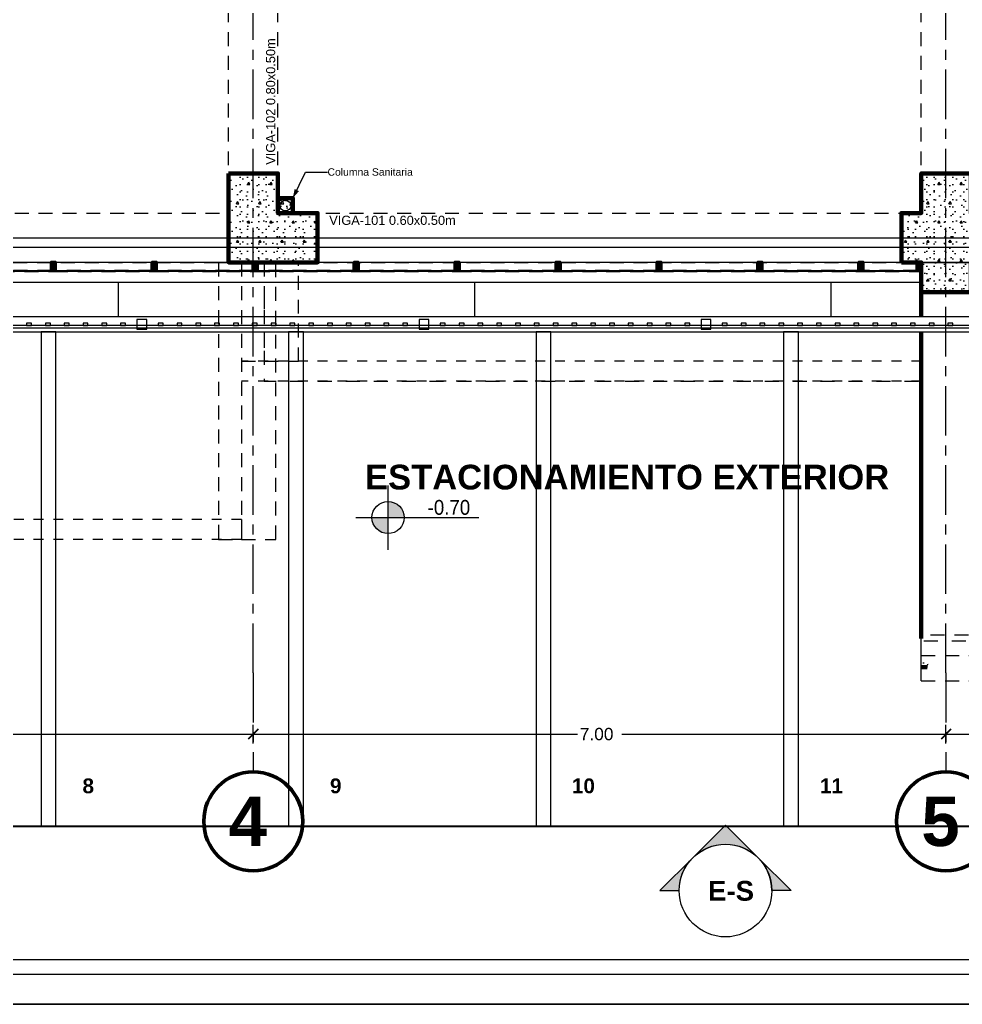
# Model space of a CAD drawing. Header units: inches. Extents: x -38 to 5698, y -33 to 92.
# Drawn here: x 27.96 to 37.48, y -0.3 to 9.65 of the extents above; entities that cross this region are included whole.
import ezdxf

# ---------------------------------------------------------------- set-up
doc = ezdxf.new("R2010")
doc.units = ezdxf.units.IN
doc.header["$MEASUREMENT"] = 0
doc.set_wipeout_variables(frame=1)
doc.header["$PDMODE"] = 1
for name, pattern in [('Hidden Line', [0.195611, 0.141111, -0.0545]), ('Línea Oculta', [0.195611, 0.141111, -0.0545]), ('Punto & Raya', [0.65, 0.5, -0.075, 0, -0.075]), ('Rayas', [0.282222, 0.141111, -0.141111]), ('super', [0.125, 0.075, -0.05]), ('Wipeout_Contour', [1, 0, -1])]:
    doc.linetypes.add(name, pattern=pattern)
for name, color, linetype in [('02 _ ARQ _ ALB _ Cotas Ejes', 7, 'Continuous'), ('02 _ ARQ _ ALB _ Ejes Generales', 7, 'Continuous'), ('02 _ ARQ _ ZON _ Espacio.3D', 7, 'Continuous'), ('08 _ STR _ EXT _ 06 Columnas', 7, 'Continuous'), ('08 _ STR _ EXT _ 06 Elementos de Fachada', 7, 'Continuous'), ('08 _ STR _ EXT _ 07 Losa Aligerada', 7, 'Continuous'), ('08 _ STR _ EXT _ 08 Placas', 7, 'Continuous'), ('08 _ STR _ EXT _ 08 Placas Inclinadas', 7, 'Continuous'), ('08 _ STR _ EXT _ 09 Vigas', 7, 'Continuous'), ('08 _ STR _ EXT _ 10 Vereda Exterior', 7, 'Continuous'), ('08 _ STR _ EXT _ Cerco Perimetrico', 7, 'Continuous'), ('08 _ STR _ EXT _ Estacionamiento-Pavimento', 7, 'Continuous'), ('08 _ STR _ EXT _ Pista exterior', 7, 'Continuous'), ('Dibujo 2D - General', 7, 'Continuous'), ('ESQUEMAS', 7, 'Continuous'), ('Estructura - 04 MURO', 253, 'Continuous'), ('Estructura - Carga', 7, 'Continuous'), ('Interior - Equipamiento', 7, 'Continuous'), ('Marcador - Alzados', 7, 'Continuous'), ('MEP - HVAC', 7, 'Continuous'), ('Notas - Etiquetas', 251, 'Continuous'), ('Notas - Textos', 7, 'Continuous')]:
    doc.layers.add(name, color=color, linetype=linetype)
doc.styles.add('Estilo_Generado_1', font='swisseb.ttf')
doc.styles.add('Estilo_Generado_4', font='swisse.ttf')
doc.styles.add('Estilo_Generado_8', font='arialbd.ttf')
doc.dimstyles.new('Estilo_Generado__1', dxfattribs={"dimtxt": 0.125, "dimasz": 0.095, "dimexe": 0.18, "dimexo": 0.3, "dimgap": 0, "dimtad": 0, "dimtih": 1, "dimtoh": 1, "dimzin": 0, "dimdsep": 46, "dimtxsty": 'Estilo_Generado_4', "dimblk": 'ARROWHEAD_6', "dimblk1": 'ARROWHEAD_6', "dimblk2": 'ARROWHEAD_6', "dimcen": 0.09, "dimse1": 1, "dimse2": 1, "dimclrd": 144, "dimclre": 144, "dimclrt": 7, "dimadec": 0, "dimazin": 0, "dimtfac": 1, "dimtdec": 4, "dimtmove": 0, "dimatfit": 3, "dimfxl": 1, "dimtolj": 1, "dimtzin": 0, "dimarcsym": 0})
doc.dimstyles.new('Estilo_Generado__8', dxfattribs={"dimtxt": 0.18, "dimasz": 0.0912, "dimexe": 0.18, "dimexo": 0.0625, "dimgap": 0, "dimtad": 0, "dimtih": 1, "dimtoh": 1, "dimdec": 4, "dimzin": 0, "dimdsep": 46, "dimcen": 0.09, "dimadec": 0, "dimazin": 0, "dimtfac": 1, "dimtdec": 4, "dimtmove": 0, "dimatfit": 3, "dimldrblk": 'ARROWHEAD_5', "dimfxl": 1, "dimtolj": 1, "dimtzin": 0, "dimarcsym": 0})
pattern_1 = [(0, (0, 0), (0, 0.3897114), [0.024375, -0.200625]), (0, (0.1125, 0.19486), (0, 0.3897114), [0.024375, -0.200625]), (60, (0, 0), (-0.3375, 0.1948557), [0.024375, -0.200625]), (60, (0.225, 0), (-0.3375, 0.1948557), [0.024375, -0.200625]), (120, (0.02437, 0), (0.3375, 0.1948557), [0.024375, -0.200625]), (120, (0.24938, 0), (0.3375, 0.1948557), [0.024375, -0.200625]), (0, (0, 0.0375), (0, 0.075), [0, -0.075, 0, -0.1125]), (45, (0.0375, 0.0375), (-0.05303301, 0.05303301), [0, -0.05625, 0, -0.09375])]

# ---------------------------------------------------------------- blocks, each defined once
blk = doc.blocks.new('*D13')
at = {"layer": '02 _ ARQ _ ALB _ Cotas Ejes', "color": 144, "linetype": 'Continuous', "lineweight": 13, "transparency": 16777216}
for p, q in [((23.32, 2.3369), (23.32, 2.5244)), ((30.32, 2.3369), (30.32, 2.5244)), ((23.32, 2.4306), (26.5951, 2.4306)), ((27.0449, 2.4306), (30.32, 2.4306))]:
    blk.add_line(p, q, dxfattribs=at)
at = {"layer": '02 _ ARQ _ ALB _ Cotas Ejes', "color": 152, "linetype": 'Continuous', "lineweight": 35, "transparency": 16777216}
for p, q in [((23.37, 2.4806), (23.27, 2.3806)), ((30.37, 2.4806), (30.27, 2.3806))]:
    blk.add_line(p, q, dxfattribs=at)
at = {"layer": '02 _ ARQ _ ALB _ Cotas Ejes', "color": 7, "lineweight": 35, "transparency": 16777216, "insert": (26.62, 2.3681), "char_height": 0.125, "attachment_point": 7, "style": 'Estilo_Generado_4'}
blk.add_mtext('\\A1;{\\pql;\\fSwis721 Ex BT|b0|i0|c0|p34;7.00}', dxfattribs=at)
blk = doc.blocks.new('ARROWHEAD_6')
at = {"color": 0, "linetype": 'Continuous', "lineweight": 0}
for p, q in [((0, 0), (-1, 0)), ((-0.5, -0.5), (0.5, 0.5))]:
    blk.add_line(p, q, dxfattribs=at)
blk = doc.blocks.new('*D14')
at = {"layer": '02 _ ARQ _ ALB _ Cotas Ejes', "color": 144, "linetype": 'Continuous', "lineweight": 13, "transparency": 16777216}
for p, q in [((30.32, 2.3369), (30.32, 2.5244)), ((37.32, 2.3369), (37.32, 2.5244)), ((30.32, 2.4306), (33.5951, 2.4306)), ((34.0449, 2.4306), (37.32, 2.4306))]:
    blk.add_line(p, q, dxfattribs=at)
at = {"layer": '02 _ ARQ _ ALB _ Cotas Ejes', "color": 152, "linetype": 'Continuous', "lineweight": 35, "transparency": 16777216}
for p, q in [((30.37, 2.4806), (30.27, 2.3806)), ((37.37, 2.4806), (37.27, 2.3806))]:
    blk.add_line(p, q, dxfattribs=at)
at = {"layer": '02 _ ARQ _ ALB _ Cotas Ejes', "color": 7, "lineweight": 35, "transparency": 16777216, "insert": (33.62, 2.3681), "char_height": 0.125, "attachment_point": 7, "style": 'Estilo_Generado_4'}
blk.add_mtext('\\A1;{\\pql;\\fSwis721 Ex BT|b0|i0|c0|p34;7.00}', dxfattribs=at)
blk = doc.blocks.new('*D15')
at = {"layer": '02 _ ARQ _ ALB _ Cotas Ejes', "color": 144, "linetype": 'Continuous', "lineweight": 13, "transparency": 16777216}
for p, q in [((37.32, 2.3369), (37.32, 2.5244)), ((44.32, 2.3369), (44.32, 2.5244)), ((37.32, 2.4306), (40.5951, 2.4306)), ((41.0449, 2.4306), (44.32, 2.4306))]:
    blk.add_line(p, q, dxfattribs=at)
at = {"layer": '02 _ ARQ _ ALB _ Cotas Ejes', "color": 152, "linetype": 'Continuous', "lineweight": 35, "transparency": 16777216}
for p, q in [((37.37, 2.4806), (37.27, 2.3806)), ((44.37, 2.4806), (44.27, 2.3806))]:
    blk.add_line(p, q, dxfattribs=at)
at = {"layer": '02 _ ARQ _ ALB _ Cotas Ejes', "color": 7, "lineweight": 35, "transparency": 16777216, "insert": (40.62, 2.3681), "char_height": 0.125, "attachment_point": 7, "style": 'Estilo_Generado_4'}
blk.add_mtext('\\A1;{\\pql;\\fSwis721 Ex BT|b0|i0|c0|p34;7.00}', dxfattribs=at)
blk = doc.blocks.new('ARROWHEAD_5')
at = {"linetype": 'Continuous', "lineweight": 0}
blk.add_hatch(color=0, dxfattribs=at).paths.add_polyline_path([(-1, 0.2679), (0, 0), (-1, -0.2679)])
at = {"color": 0, "linetype": 'Continuous', "lineweight": 0}
blk.add_line((0, 0), (-1, 0), dxfattribs=at)

msp = doc.modelspace()

# ---------------------------------------------------------------- hatches: boundary and pattern name
at = {"linetype": 'Continuous', "lineweight": 13, "true_color": 0x636466}
for points in [[(31.6823, 4.6208), (31.8448, 4.6208), (31.8324, 4.6829), (31.7972, 4.7357), (31.7445, 4.7709), (31.6823, 4.7833)], [(31.6823, 4.6208), (31.5198, 4.6208), (31.5322, 4.5586), (31.5674, 4.5058), (31.6201, 4.4706), (31.6823, 4.4583)]]:
    msp.add_hatch(color=251, dxfattribs=at).paths.add_polyline_path(points)
at = {"layer": '08 _ STR _ EXT _ 08 Placas Inclinadas', "linetype": 'Continuous', "lineweight": 9}
h = msp.add_hatch(dxfattribs=at)
h.set_pattern_fill('HORMIGÓN_EN_MASA_0002', style=0, pattern_type=2)
h.set_pattern_definition(pattern_1)
h.paths.add_polyline_path([(37.1301, 3.1095), (37.1591, 3.1766), (37.07, 3.1766), (37.07, 3.1095)])
at = {"layer": '08 _ STR _ EXT _ 10 Vereda Exterior', "linetype": 'Continuous', "lineweight": 13}
h = msp.add_hatch(dxfattribs=at)
h.set_pattern_fill('RETÍCULA_100X100_0002', color=251, style=0, pattern_type=2)
h.set_pattern_definition([(360, (3.7574, 18.3027), (0, 2.53199), []), (90, (3.7574, 18.3027), (-3.6, 0), [])])
h.paths.add_polyline_path([(2.17, 3.6213), (4.2913, 1.5), (9.32, 1.5), (9.32, 6.5), (40.52, 6.5), (40.52, 1.5), (52.92, 1.5), (52.92, 19.0859), (51.57, 19.0859), (51.57, 7.2), (9.07, 7.2), (9.07, 7.85), (6.5201, 7.85, -0.414214), (6.2701, 8.1), (6.2701, 8.85, -0.414213), (6.5201, 9.1), (9.07, 9.1), (9.07, 12), (6.5201, 12, -0.414214), (6.2701, 12.25), (6.2701, 13, -0.414213), (6.5201, 13.25), (9.07, 13.25), (9.07, 16.15), (6.5201, 16.15, -0.414214), (6.2701, 16.4), (6.2701, 17.15, -0.414213), (6.5201, 17.4), (8.77, 17.4), (8.7706, 21.0499), (2.17, 21.0499)])
at = {"layer": 'Estructura - Carga', "linetype": 'Continuous', "lineweight": 13}
h = msp.add_hatch(dxfattribs=at)
h.set_pattern_fill('HORMIGÓN_ARMADO_0002', color=251, style=0, pattern_type=2)
h.set_pattern_definition([(0, (0, 0), (0, 0.3117692), [0.03, -0.15]), (0, (0.09, 0.1559), (0, 0.3117692), [0.03, -0.15]), (60, (0, 0), (-0.27, 0.1558846), [0.03, -0.15]), (60, (0.18, 0), (-0.27, 0.1558846), [0.03, -0.15]), (120, (0.03, 0), (0.27, 0.1558846), [0.03, -0.15]), (120, (0.21, 0), (0.27, 0.1558846), [0.03, -0.15]), (0, (0, 0.03), (0, 0.06), [0, -0.06, 0, -0.09]), (45, (0.03, 0.03), (-0.04242641, 0.04242641), [0, -0.045, 0, -0.075])])
h.paths.add_polyline_path([(30.57, 7.7), (30.72, 7.7), (30.72, 7.85), (30.57, 7.85)])
at = {"layer": 'Marcador - Alzados', "linetype": 'Continuous', "lineweight": 13}
for points in [[(34.7608, 1.1812, -0.414214), (35.4233, 1.1812), (35.092, 1.5124)], [(34.4295, 0.8499), (34.6235, 0.8499, -0.198912), (34.7608, 1.1812)], [(35.7545, 0.8499), (35.4233, 1.1812, -0.198912), (35.5605, 0.8499)]]:
    msp.add_hatch(color=7, dxfattribs=at).paths.add_polyline_path(points)

# ---------------------------------------------------------------- linework, layer by layer
at = {"color": 251, "linetype": 'Continuous', "lineweight": 13, "true_color": 0x636466}
for p, q in [((31.6823, 4.2958), (31.6823, 4.9458)), ((31.3573, 4.6208), (32.5995, 4.6208))]:
    msp.add_line(p, q, dxfattribs=at)
msp.add_circle((31.6823, 4.6208), 0.1625, dxfattribs=at)
at = {"layer": '02 _ ARQ _ ALB _ Ejes Generales', "color": 252, "linetype": 'Punto & Raya', "lineweight": 13}
for p, q in [((5.8454, 7.45), (54.57, 7.45)), ((30.32, 3.05), (30.32, 3.05)), ((30.32, 3.05), (30.32, 2.05)), ((37.32, 3.05), (37.32, 2.05))]:
    msp.add_line(p, q, dxfattribs=at)
at = {"layer": '02 _ ARQ _ ALB _ Ejes Generales', "color": 7, "linetype": 'Continuous', "lineweight": 60}
for centre in [(30.32, 1.55), (37.32, 1.55)]:
    msp.add_circle(centre, 0.5, dxfattribs=at)
at = {"layer": '02 _ ARQ _ ALB _ Ejes Generales', "color": 7, "linetype": 'Punto & Raya', "lineweight": 13}
for p in [(30.32, 3.05), (37.32, 3.05), (37.32, 3.05)]:
    msp.add_point(p, dxfattribs=at)
at = {"layer": '02 _ ARQ _ ZON _ Espacio.3D', "color": 254, "linetype": 'Continuous', "lineweight": 0, "flags": 128}
msp.add_lwpolyline([(23.57, 7.45), (30.07, 7.45), (30.07, 8.1), (30.57, 8.1), (30.57, 7.7), (30.97, 7.7), (30.97, 7.45), (36.87, 7.45), (36.87, 7.7), (37.07, 7.7), (37.07, 8.1), (37.57, 8.1), (37.57, 7.7), (37.77, 7.7), (37.77, 7.45), (43.67, 7.45), (43.67, 7.7), (44.07, 7.7), (44.07, 8.1), (44.32, 8.1)], dxfattribs=at)
at = {"layer": '08 _ STR _ EXT _ 07 Losa Aligerada', "color": 7, "linetype": 'Rayas', "lineweight": 18, "flags": 128}
msp.add_lwpolyline([(8.17, 27.9392), (7.67, 27.9392), (7.67, 5.8), (25.2353, 5.8), (25.2353, 7.2), (30.4315, 7.2), (30.4315, 6.0005), (37.07, 6.0005), (37.07, 3.3753), (44.57, 3.3753), (44.57, 6.05), (52.32, 6.05), (52.32, 14.9999), (51.57, 14.9999), (51.57, 15.1499), (51.57, 15.7999), (51.57, 18.1001), (51.57, 18.1001), (51.57, 20.35), (46.67, 20.35), (46.67, 22.35), (46.67, 22.6), (46.67, 24.5), (46.67, 24.75), (46.67, 26.75), (51.57, 26.75), (51.57, 29.7), (51.57, 29.7), (51.57, 35.2005), (52.37, 35.2005), (52.52, 35.2005), (52.52, 41.1), (38.9553, 41.1), (38.9553, 40.8001), (34.0478, 40.8001), (34.0478, 40.5001), (23.37, 40.5001), (23.37, 43.8736), (16.2699, 43.8736), (16.2699, 39.9), (11.1201, 39.9), (11.1201, 40.95), (8.02, 40.95), (8.02, 37.7), (9.07, 37.7), (9.07, 33.9), (8.17, 33.9)], close=True, dxfattribs=at)
at = {"layer": '08 _ STR _ EXT _ 07 Losa Aligerada', "color": 7, "linetype": 'Continuous', "lineweight": 18, "flags": 128}
msp.add_lwpolyline([(9.07, 30.7), (9.07, 17.4), (6.5201, 17.4, 0.414213), (6.2701, 17.15), (6.2701, 16.4, 0.414071), (6.5201, 16.15), (9.07, 16.15), (9.07, 13.25), (6.5201, 13.25, 0.414229), (6.2701, 13), (6.2701, 12.25, 0.414214), (6.5201, 12), (9.07, 12), (9.07, 9.1), (6.5201, 9.1, 0.414244), (6.2701, 8.85), (6.2701, 8.1, 0.414204), (6.5201, 7.85), (9.07, 7.85), (9.07, 7.2), (51.57, 7.2)], format="xyb", dxfattribs=at)
at = {"layer": '08 _ STR _ EXT _ 08 Placas', "color": 7, "linetype": 'Continuous', "lineweight": 80, "flags": 128}
msp.add_lwpolyline([(37.07, 3.3995), (37.07, 6.9)], dxfattribs=at)
at = {"layer": '08 _ STR _ EXT _ 08 Placas Inclinadas', "color": 251, "linetype": 'Línea Oculta', "lineweight": 13}
msp.add_line((37.07, 3.2253), (38.2699, 3.2253), dxfattribs=at)
at = {"layer": '08 _ STR _ EXT _ 08 Placas Inclinadas', "color": 251, "linetype": 'Línea Oculta', "lineweight": 13, "flags": 128}
for points in [[(30.2005, 6.2005), (30.4315, 6.2005)], [(30.4315, 6.2005), (30.7779, 6.2005)], [(29.9696, 4.4), (30.2005, 4.4)], [(30.2005, 4.4), (30.5469, 4.4)], [(38.2699, 3.4324), (37.07, 3.4324)], [(37.07, 3.2253), (37.07, 3.4324)]]:
    msp.add_lwpolyline(points, dxfattribs=at)
at = {"layer": '08 _ STR _ EXT _ 09 Vigas', "color": 251, "linetype": 'Hidden Line', "lineweight": 13}
for p, q in [((30.07, 7.7), (30.07, 16.9)), ((30.57, 7.7), (30.57, 16.9)), ((37.07, 7.7), (37.07, 16.9)), ((23.57, 7.7), (30.07, 7.7)), ((30.57, 7.7), (37.07, 7.7))]:
    msp.add_line(p, q, dxfattribs=at)
at = {"layer": '08 _ STR _ EXT _ 09 Vigas', "color": 251, "linetype": 'super', "lineweight": 13}
for p, q in [((37.07, 6.2005), (30.2005, 6.2005)), ((30.2005, 6.2005), (30.2005, 6.0005)), ((37.07, 6.2005), (37.07, 6.0005)), ((37.07, 6.0005), (30.2005, 6.0005)), ((30.2005, 4.6), (25.0043, 4.6)), ((30.2005, 4.6), (30.2005, 4.4)), ((30.2005, 4.4), (25.0043, 4.4))]:
    msp.add_line(p, q, dxfattribs=at)
at = {"layer": '08 _ STR _ EXT _ 10 Vereda Exterior', "color": 7, "linetype": 'Continuous', "lineweight": 13}
for p, q in [((70.72, 0), (0, 0)), ((70.72, -0.3), (0, -0.3))]:
    msp.add_line(p, q, dxfattribs=at)
at = {"layer": '08 _ STR _ EXT _ 10 Vereda Exterior', "color": 7, "linetype": 'Continuous', "lineweight": 18, "flags": 128}
msp.add_lwpolyline([(2.17, 21.0499), (2.17, 3.6213), (4.2913, 1.5), (9.32, 1.5), (9.32, 6.5), (40.52, 6.5), (40.52, 1.5), (52.92, 1.5)], dxfattribs=at)
msp.add_lwpolyline([(51.57, 7.2), (9.07, 7.2), (9.07, 7.85), (6.5201, 7.85, -0.414214), (6.2701, 8.1), (6.2701, 8.85, -0.414213), (6.5201, 9.1), (9.07, 9.1), (9.07, 12), (6.5201, 12, -0.414214), (6.2701, 12.25), (6.2701, 13, -0.414213), (6.5201, 13.25), (9.07, 13.25), (9.07, 16.15), (6.5201, 16.15, -0.414214), (6.2701, 16.4), (6.2701, 17.15, -0.414213), (6.5201, 17.4), (8.77, 17.4), (8.7706, 21.0499)], format="xyb", dxfattribs=at)
at = {"layer": '08 _ STR _ EXT _ Estacionamiento-Pavimento', "color": 7, "linetype": 'Continuous', "lineweight": 13, "flags": 128}
for points in [[(9.32, 6.5), (40.52, 6.5)], [(40.52, 1.5), (9.32, 1.5)], [(9.32, 1.5), (40.52, 1.5)], [(40.52, 0.15), (9.32, 0.15)]]:
    msp.add_lwpolyline(points, dxfattribs=at)
at = {"layer": '08 _ STR _ EXT _ Pista exterior', "color": 7, "linetype": 'Continuous', "lineweight": 13, "flags": 128}
msp.add_lwpolyline([(0, -0.3), (70.72, -0.3)], dxfattribs=at)
at = {"layer": 'ESQUEMAS', "color": 7, "linetype": 'Continuous', "lineweight": 13, "flags": 128}
msp.add_lwpolyline([(51.42, 7.35), (9.22, 7.35), (9.22, 8.15), (6.5201, 8.15), (6.5201, 8.9), (9.22, 8.9), (9.22, 12.275), (6.5201, 12.275), (6.5201, 13.025), (9.22, 13.025), (9.22, 16.4), (6.5201, 16.4), (6.5201, 17.15), (9.22, 17.15), (9.22, 30.9531), (8.25, 30.9531), (8.25, 33.82), (9.22, 33.82), (9.22, 39.75), (51.42, 39.75), (51.42, 17.9501), (52.77, 17.9501), (52.77, 15.1499), (51.42, 15.1499)], close=True, dxfattribs=at)
at = {"layer": 'Estructura - 04 MURO', "color": 165, "linetype": 'Continuous', "lineweight": 15}
for p, q in [((14.0199, 7.45), (43.67, 7.45)), ((14.0199, 7.2), (43.67, 7.2))]:
    msp.add_line(p, q, dxfattribs=at)
at = {"layer": 'Estructura - Carga', "color": 7, "linetype": 'Continuous', "lineweight": 80, "flags": 128}
msp.add_lwpolyline([(30.57, 7.7), (30.72, 7.7), (30.72, 7.85), (30.57, 7.85)], close=True, dxfattribs=at)
at = {"layer": 'Marcador - Alzados', "color": 7, "linetype": 'Continuous', "lineweight": 13, "flags": 128}
for points in [[(34.7608, 1.1812, -0.414214), (35.4233, 1.1812), (35.092, 1.5124)], [(34.4295, 0.8499), (34.6235, 0.8499, -0.198912), (34.7608, 1.1812)], [(35.7545, 0.8499), (35.5605, 0.8499, 0.198912), (35.4233, 1.1812)]]:
    msp.add_lwpolyline(points, format="xyb", close=True, dxfattribs=at)
at = {"layer": 'Marcador - Alzados', "color": 7, "linetype": 'Continuous', "lineweight": 13}
msp.add_circle((35.092, 0.8499), 0.4685, dxfattribs=at)
at = {"layer": 'MEP - HVAC', "color": 7, "linetype": 'Continuous', "lineweight": 13, "flags": 128}
msp.add_lwpolyline([(30.645, 7.829, -1), (30.645, 7.721, -1)], format="xyb", close=True, dxfattribs=at)

# ---------------------------------------------------------------- texts
at = {"color": 251, "lineweight": 13, "true_color": 0x636466, "insert": (32.0823, 4.6468), "char_height": 0.15, "attachment_point": 7, "style": 'Estilo_Generado_4'}
msp.add_mtext('\\A1;{\\W0.900000x;\\pql;\\fSwis721 Ex BT|b0|i0|c0|p34;-0.70}', dxfattribs=at)
at = {"layer": '02 _ ARQ _ ALB _ Ejes Generales', "color": 7, "lineweight": 30, "char_height": 0.5, "attachment_point": 1, "style": 'Estilo_Generado_1'}
for s, insert in [('\\A1;{\\pql;\\pt0;\\fSwis721 Ex BT|b1|i0|c0|p34;4}', (30.0708, 1.8)), ('\\A1;{\\pql;\\pt0;\\fSwis721 Ex BT|b1|i0|c0|p34;5}', (37.0708, 1.8))]:
    msp.add_mtext(s, dxfattribs=dict(at, insert=insert))
at = {"layer": 'Interior - Equipamiento', "color": 252, "lineweight": 13, "char_height": 0.15, "attachment_point": 4, "style": 'Estilo_Generado_8'}
for s, insert in [('\\A1;{\\pql;\\fArial|b1|i0|c0|p34;8}', (28.5943, 1.9073)), ('\\A1;{\\pql;\\fArial|b1|i0|c0|p34;9}', (31.0954, 1.9073)), ('\\A1;{\\pql;\\fArial|b1|i0|c0|p34;10}', (33.5396, 1.9073)), ('\\A1;{\\pql;\\fArial|b1|i0|c0|p34;11}', (36.0462, 1.9086))]:
    msp.add_mtext(s, dxfattribs=dict(at, insert=insert))
at = {"layer": 'Marcador - Alzados', "color": 5, "lineweight": 35, "insert": (35.3809, 0.7447), "char_height": 0.2, "attachment_point": 9, "style": 'Estilo_Generado_1'}
msp.add_mtext('\\A1;{\\pqr;\\pt0;\\fSwis721 Ex BT|b1|i0|c0|p34;E-S}', dxfattribs=at)
at = {"layer": 'Notas - Etiquetas', "color": 8, "linetype": 'Continuous', "lineweight": 13, "insert": (30.5433, 8.1877), "char_height": 0.0925, "attachment_point": 7, "rotation": 90, "style": 'Estilo_Generado_4'}
msp.add_mtext('\\A1;{\\pql;\\fSwis721 Ex BT|b0|i0|c0|p34;VIGA-102\\fSwis721 Ex BT|b0|i0|c0|p34; \\fSwis721 Ex BT|b0|i0|c0|p34;0.80\\fSwis721 Ex BT|b0|i0|c0|p34;x\\fSwis721 Ex BT|b0|i0|c0|p34;0.50\\fSwis721 Ex BT|b0|i0|c0|p34;m}', dxfattribs=at)
at = {"layer": 'Notas - Etiquetas', "color": 8, "linetype": 'Continuous', "lineweight": 35, "insert": (31.0707, 8.1143), "char_height": 0.075, "attachment_point": 4, "style": 'Estilo_Generado_4'}
msp.add_mtext('\\A1;{\\pql;\\fSwis721 Ex BT|b0|i0|c0|p34;Columna Sanitaria}', dxfattribs=at)
at = {"layer": 'Notas - Etiquetas', "color": 8, "linetype": 'Continuous', "lineweight": 13, "insert": (31.0877, 7.6724), "char_height": 0.0925, "attachment_point": 1, "style": 'Estilo_Generado_4'}
msp.add_mtext('\\A1;{\\pql;\\fSwis721 Ex BT|b0|i0|c0|p34;VIGA-101\\fSwis721 Ex BT|b0|i0|c0|p34; \\fSwis721 Ex BT|b0|i0|c0|p34;0.60\\fSwis721 Ex BT|b0|i0|c0|p34;x\\fSwis721 Ex BT|b0|i0|c0|p34;0.50\\fSwis721 Ex BT|b0|i0|c0|p34;m}', dxfattribs=at)
at = {"layer": 'Notas - Textos', "color": 251, "linetype": 'Continuous', "lineweight": 13, "insert": (34.0978, 5.155), "char_height": 0.25, "attachment_point": 2, "style": 'Estilo_Generado_1'}
msp.add_mtext('\\A1;{\\pqc;\\fSwis721 Ex BT|b1|i0|c0|p34;ESTACIONAMIEN\\fSwis721 Ex BT|b1|i0|c0|p34;T\\fSwis721 Ex BT|b1|i0|c0|p34;O\\fSwis721 Ex BT|b1|i0|c0|p34; EXTERIOR}', dxfattribs=at)

# ---------------------------------------------------------------- leaders
at = {"layer": 'Notas - Etiquetas', "color": 8, "linetype": 'Continuous', "lineweight": 13, "annotation_type": 0, "has_hookline": 1, "hookline_direction": 0, "text_width": 1.0171}
msp.add_leader([(30.72, 7.85), (30.8485, 8.1143), (31.0707, 8.1143)], dimstyle='Estilo_Generado__8', dxfattribs=at)

# ---------------------------------------------------------------- next in the draw order: wipeouts: each hides what was drawn before it
at = {"color": 254, "linetype": 'Wipeout_Contour', "lineweight": 0, "ltscale": 106.674429}
msp.add_wipeout([(14.0199, 7.2), (14.0199, 7), (37.07, 7), (37.07, 7.2)], dxfattribs=at).dxf.layer = '08 _ STR _ EXT _ 06 Elementos de Fachada'
at = {"color": 254, "linetype": 'Wipeout_Contour', "lineweight": 0, "ltscale": 112.197648}
msp.add_wipeout([(37.1301, 3.1095), (37.07, 3.1095), (37.07, 2.9708)], dxfattribs=at).dxf.layer = '08 _ STR _ EXT _ 08 Placas Inclinadas'
at = {"color": 254, "linetype": 'Wipeout_Contour', "lineweight": 0, "ltscale": 104.520254}
msp.add_wipeout([(40.52, 6.65), (9.32, 6.65), (9.32, 6.5), (40.52, 6.5)], dxfattribs=at).dxf.layer = '08 _ STR _ EXT _ Cerco Perimetrico'

# ---------------------------------------------------------------- next in the draw order: hatches: boundary and pattern name
at = {"linetype": 'Continuous', "lineweight": 13, "true_color": 0x636466}
for points in [[(28.3199, 7.12), (28.3199, 7.2), (28.2799, 7.2), (28.2799, 7.12)], [(29.3399, 7.12), (29.3399, 7.2), (29.2999, 7.2), (29.2999, 7.12)], [(30.3599, 7.12), (30.3599, 7.2), (30.3199, 7.2), (30.3199, 7.12)], [(31.3799, 7.12), (31.3799, 7.2), (31.3399, 7.2), (31.3399, 7.12)], [(32.3999, 7.12), (32.3999, 7.2), (32.3599, 7.2), (32.3599, 7.12)], [(33.4199, 7.12), (33.4199, 7.2), (33.3799, 7.2), (33.3799, 7.12)], [(34.4399, 7.12), (34.4399, 7.2), (34.3999, 7.2), (34.3999, 7.12)], [(35.4599, 7.12), (35.4599, 7.2), (35.4199, 7.2), (35.4199, 7.12)], [(36.4799, 7.12), (36.4799, 7.2), (36.4399, 7.2), (36.4399, 7.12)], [(37.07, 7.12), (37.07, 7.2), (37.03, 7.2), (37.03, 7.12)]]:
    msp.add_hatch(color=251, dxfattribs=at).paths.add_polyline_path(points)
at = {"layer": '08 _ STR _ EXT _ 06 Columnas', "linetype": 'Continuous', "lineweight": 9}
h = msp.add_hatch(dxfattribs=at)
h.set_pattern_fill('HORMIGÓN_EN_MASA_0002', style=0, pattern_type=2)
h.set_pattern_definition(pattern_1)
h.paths.add_polyline_path([(30.07, 8.1), (30.07, 7.2), (30.97, 7.2), (30.97, 7.7), (30.57, 7.7), (30.57, 8.1)])
h = msp.add_hatch(dxfattribs=at)
h.set_pattern_fill('HORMIGÓN_EN_MASA_0002', style=0, pattern_type=2)
h.set_pattern_definition(pattern_1)
h.paths.add_polyline_path([(36.87, 7.2), (37.07, 7.2), (37.07, 6.9), (37.57, 6.9), (37.57, 7.2), (37.77, 7.2), (37.77, 7.7), (37.57, 7.7), (37.57, 8.1), (37.07, 8.1), (37.07, 7.7), (36.87, 7.7)])

# ---------------------------------------------------------------- next in the draw order: linework, layer by layer
at = {"color": 251, "linetype": 'Línea Oculta', "lineweight": 13, "flags": 128}
for points in [[(28.2799, 7.2), (27.2999, 7.2)], [(28.2799, 7.2), (28.2799, 7.12)], [(28.2799, 7.2), (28.2999, 7.2), (28.3199, 7.2)], [(29.2999, 7.2), (28.3199, 7.2)], [(28.3199, 7.12), (28.3199, 7.2)], [(29.2999, 7.2), (29.2999, 7.12)], [(29.2999, 7.2), (29.3199, 7.2), (29.3399, 7.2)], [(30.3199, 7.2), (29.3399, 7.2)], [(29.3399, 7.12), (29.3399, 7.2)], [(30.3199, 7.2), (30.3199, 7.12)], [(30.3199, 7.2), (30.3399, 7.2), (30.3599, 7.2)], [(31.3399, 7.2), (30.3599, 7.2)], [(30.3599, 7.12), (30.3599, 7.2)], [(31.3399, 7.2), (31.3399, 7.12)], [(31.3399, 7.2), (31.3599, 7.2), (31.3799, 7.2)], [(32.3599, 7.2), (31.3799, 7.2)], [(31.3799, 7.12), (31.3799, 7.2)], [(32.3599, 7.2), (32.3599, 7.12)], [(32.3599, 7.2), (32.3799, 7.2), (32.3999, 7.2)], [(33.3799, 7.2), (32.3999, 7.2)], [(32.3999, 7.12), (32.3999, 7.2)], [(33.3799, 7.2), (33.3799, 7.12)], [(33.3799, 7.2), (33.3999, 7.2), (33.4199, 7.2)], [(34.3999, 7.2), (33.4199, 7.2)], [(33.4199, 7.12), (33.4199, 7.2)], [(34.3999, 7.2), (34.3999, 7.12)], [(34.3999, 7.2), (34.4199, 7.2), (34.4399, 7.2)], [(35.4199, 7.2), (34.4399, 7.2)], [(34.4399, 7.12), (34.4399, 7.2)], [(35.4199, 7.2), (35.4199, 7.12)], [(35.4199, 7.2), (35.4399, 7.2), (35.4599, 7.2)], [(36.4399, 7.2), (35.4599, 7.2)], [(35.4599, 7.12), (35.4599, 7.2)], [(36.4399, 7.2), (36.4399, 7.12)], [(36.4399, 7.2), (36.4599, 7.2), (36.4799, 7.2)], [(37.03, 7.2), (36.4799, 7.2)], [(36.4799, 7.12), (36.4799, 7.2)], [(37.03, 7.2), (37.03, 7.12)], [(37.03, 7.2), (37.07, 7.2)], [(37.07, 7.12), (37.07, 7.2)], [(27.2849, 7.11), (28.2949, 7.11)], [(28.2799, 7.12), (27.2999, 7.12)], [(28.2799, 7.12), (28.2999, 7.12), (28.3199, 7.12)], [(28.2949, 7.11), (28.2949, 7.12)], [(28.3049, 7.11), (28.3049, 7.12)], [(28.3049, 7.11), (29.3149, 7.11)], [(29.2999, 7.12), (28.3199, 7.12)], [(29.2999, 7.12), (29.3199, 7.12), (29.3399, 7.12)], [(29.3149, 7.11), (29.3149, 7.12)], [(29.3249, 7.11), (29.3249, 7.12)], [(29.3249, 7.11), (30.3349, 7.11)], [(30.3199, 7.12), (29.3399, 7.12)], [(30.3199, 7.12), (30.3399, 7.12), (30.3599, 7.12)], [(30.3349, 7.11), (30.3349, 7.12)], [(30.3449, 7.11), (30.3449, 7.12)], [(30.3449, 7.11), (31.3549, 7.11)], [(31.3399, 7.12), (30.3599, 7.12)], [(31.3399, 7.12), (31.3599, 7.12), (31.3799, 7.12)], [(31.3549, 7.11), (31.3549, 7.12)], [(31.3649, 7.11), (31.3649, 7.12)], [(31.3649, 7.11), (32.3749, 7.11)], [(32.3599, 7.12), (31.3799, 7.12)], [(32.3599, 7.12), (32.3799, 7.12), (32.3999, 7.12)], [(32.3749, 7.11), (32.3749, 7.12)], [(32.3849, 7.11), (32.3849, 7.12)], [(32.3849, 7.11), (33.3949, 7.11)], [(33.3799, 7.12), (32.3999, 7.12)], [(33.3799, 7.12), (33.3999, 7.12), (33.4199, 7.12)], [(33.3949, 7.11), (33.3949, 7.12)], [(33.4049, 7.11), (33.4049, 7.12)], [(33.4049, 7.11), (34.4149, 7.11)], [(34.3999, 7.12), (33.4199, 7.12)], [(34.3999, 7.12), (34.4199, 7.12), (34.4399, 7.12)], [(34.4149, 7.11), (34.4149, 7.12)], [(34.4249, 7.11), (34.4249, 7.12)], [(34.4249, 7.11), (35.4349, 7.11)], [(35.4199, 7.12), (34.4399, 7.12)], [(35.4199, 7.12), (35.4399, 7.12), (35.4599, 7.12)], [(35.4349, 7.11), (35.4349, 7.12)], [(35.4449, 7.11), (35.4449, 7.12)], [(35.4449, 7.11), (36.4549, 7.11)], [(36.4399, 7.12), (35.4599, 7.12)], [(36.4399, 7.12), (36.4599, 7.12), (36.4799, 7.12)], [(36.4549, 7.11), (36.4549, 7.12)], [(36.4649, 7.11), (36.4649, 7.12)], [(36.4649, 7.11), (37.045, 7.11)], [(37.03, 7.12), (36.4799, 7.12)], [(37.03, 7.12), (37.07, 7.12)], [(37.045, 7.11), (37.045, 7.12)]]:
    msp.add_lwpolyline(points, dxfattribs=at)
at = {"color": 7, "linetype": 'Continuous', "lineweight": 60, "flags": 128}
for points in [[(28.3199, 7.12), (28.2799, 7.12), (28.2799, 7.2), (28.3199, 7.2)], [(29.3399, 7.12), (29.2999, 7.12), (29.2999, 7.2), (29.3399, 7.2)], [(30.3599, 7.12), (30.3199, 7.12), (30.3199, 7.2), (30.3599, 7.2)], [(31.3799, 7.12), (31.3399, 7.12), (31.3399, 7.2), (31.3799, 7.2)], [(32.3999, 7.12), (32.3599, 7.12), (32.3599, 7.2), (32.3999, 7.2)], [(33.4199, 7.12), (33.3799, 7.12), (33.3799, 7.2), (33.4199, 7.2)], [(34.4399, 7.12), (34.3999, 7.12), (34.3999, 7.2), (34.4399, 7.2)], [(35.4599, 7.12), (35.4199, 7.12), (35.4199, 7.2), (35.4599, 7.2)], [(36.4799, 7.12), (36.4399, 7.12), (36.4399, 7.2), (36.4799, 7.2)], [(37.07, 7.12), (37.03, 7.12), (37.03, 7.2), (37.07, 7.2)]]:
    msp.add_lwpolyline(points, close=True, dxfattribs=at)
at = {"color": 7, "linetype": 'Continuous', "lineweight": 13, "flags": 128}
for points in [[(27.2849, 7.11), (27.2849, 7.12), (28.2949, 7.12), (28.2949, 7.11)], [(28.3049, 7.11), (28.3049, 7.12), (29.3149, 7.12), (29.3149, 7.11)], [(29.3249, 7.11), (29.3249, 7.12), (30.3349, 7.12), (30.3349, 7.11)], [(30.3449, 7.11), (30.3449, 7.12), (31.3549, 7.12), (31.3549, 7.11)], [(31.3649, 7.11), (31.3649, 7.12), (32.3749, 7.12), (32.3749, 7.11)], [(32.3849, 7.11), (32.3849, 7.12), (33.3949, 7.12), (33.3949, 7.11)], [(33.4049, 7.11), (33.4049, 7.12), (34.4149, 7.12), (34.4149, 7.11)], [(34.4249, 7.11), (34.4249, 7.12), (35.4349, 7.12), (35.4349, 7.11)], [(35.4449, 7.11), (35.4449, 7.12), (36.4549, 7.12), (36.4549, 7.11)], [(36.4649, 7.11), (36.4649, 7.12), (37.045, 7.12), (37.045, 7.11)]]:
    msp.add_lwpolyline(points, close=True, dxfattribs=at)
at = {"layer": '02 _ ARQ _ ALB _ Ejes Generales', "color": 252, "linetype": 'Punto & Raya', "lineweight": 13}
for p, q in [((30.32, 3.05), (30.32, 44.9)), ((37.32, 3.05), (37.32, 44.9))]:
    msp.add_line(p, q, dxfattribs=at)
at = {"layer": '08 _ STR _ EXT _ 06 Columnas', "color": 7, "linetype": 'Continuous', "lineweight": 80, "flags": 128}
for points in [[(30.07, 8.1), (30.07, 7.2), (30.97, 7.2), (30.97, 7.7), (30.57, 7.7), (30.57, 8.1)], [(36.87, 7.2), (37.07, 7.2), (37.07, 6.9), (37.57, 6.9), (37.57, 7.2), (37.77, 7.2), (37.77, 7.7), (37.57, 7.7), (37.57, 8.1), (37.07, 8.1), (37.07, 7.7), (36.87, 7.7)]]:
    msp.add_lwpolyline(points, close=True, dxfattribs=at)
at = {"layer": '08 _ STR _ EXT _ 06 Elementos de Fachada', "color": 7, "linetype": 'Continuous', "lineweight": 13, "flags": 128}
for points in [[(37.07, 7.2), (14.0199, 7.2)], [(14.0199, 7), (37.07, 7)]]:
    msp.add_lwpolyline(points, dxfattribs=at)
at = {"layer": '08 _ STR _ EXT _ 08 Placas', "color": 7, "linetype": 'Continuous', "lineweight": 80}
msp.add_line((37.1301, 3.1095), (37.07, 3.1095), dxfattribs=at)
at = {"layer": '08 _ STR _ EXT _ 08 Placas', "color": 7, "linetype": 'Continuous', "lineweight": 13, "flags": 128}
msp.add_lwpolyline([(37.07, 2.9708), (37.07, 3.3995)], dxfattribs=at)
at = {"layer": '08 _ STR _ EXT _ 08 Placas Inclinadas', "color": 251, "linetype": 'Línea Oculta', "lineweight": 13}
for p, q in [((30.2005, 7.2), (30.2005, 4.4)), ((30.4315, 7.2), (30.4315, 6.2005))]:
    msp.add_line(p, q, dxfattribs=at)
at = {"layer": '08 _ STR _ EXT _ 08 Placas Inclinadas', "color": 251, "linetype": 'Línea Oculta', "lineweight": 13, "flags": 128}
for points in [[(29.9696, 7.2), (30.2005, 7.2)], [(29.9696, 7.2), (29.9696, 4.4)], [(30.2005, 7.2005), (30.4315, 7.2005)], [(30.2005, 7.2005), (30.2005, 6.2005)], [(30.2005, 7.2), (30.5469, 7.2)], [(30.4315, 7.2005), (30.7779, 7.2005)], [(30.5469, 4.4), (30.5469, 7.2)], [(30.7779, 6.2005), (30.7779, 7.2)], [(37.07, 2.9708), (37.07, 3.2253)], [(37.07, 2.9708), (38.2699, 2.9708)]]:
    msp.add_lwpolyline(points, dxfattribs=at)
at = {"layer": '08 _ STR _ EXT _ 09 Vigas', "color": 251, "linetype": 'Hidden Line', "lineweight": 13}
for p, q in [((9.57, 7.2), (51.57, 7.2)), ((30.57, 7.2), (30.07, 7.2)), ((37.57, 7.2), (37.07, 7.2))]:
    msp.add_line(p, q, dxfattribs=at)
at = {"layer": '08 _ STR _ EXT _ Cerco Perimetrico', "color": 167, "linetype": 'Continuous', "lineweight": 18}
for p, q in [((40.529, 6.5625), (9.336, 6.5625)), ((40.529, 6.5625), (9.336, 6.5625)), ((9.336, 6.5375), (40.529, 6.5375)), ((9.336, 6.5375), (40.529, 6.5375))]:
    msp.add_line(p, q, dxfattribs=at)
at = {"layer": '08 _ STR _ EXT _ Cerco Perimetrico', "color": 7, "linetype": 'Continuous', "lineweight": 13, "flags": 128}
for points in [[(40.67, 6.65), (9.32, 6.65)], [(9.32, 6.5), (40.52, 6.5)]]:
    msp.add_lwpolyline(points, dxfattribs=at)
at = {"layer": '08 _ STR _ EXT _ Cerco Perimetrico', "color": 167, "linetype": 'Continuous', "lineweight": 18, "flags": 128}
for points in [[(28.03, 6.5875), (28.03, 6.5625), (28.08, 6.5625), (28.08, 6.5875)], [(28.22, 6.5875), (28.22, 6.5625), (28.27, 6.5625), (28.27, 6.5875)], [(28.41, 6.5875), (28.41, 6.5625), (28.46, 6.5625), (28.46, 6.5875)], [(28.6, 6.5875), (28.6, 6.5625), (28.65, 6.5625), (28.65, 6.5875)], [(28.79, 6.5875), (28.79, 6.5625), (28.84, 6.5625), (28.84, 6.5875)], [(28.98, 6.5875), (28.98, 6.5625), (29.03, 6.5625), (29.03, 6.5875)], [(29.145, 6.625), (29.145, 6.525), (29.245, 6.525), (29.245, 6.625)], [(29.36, 6.5875), (29.36, 6.5625), (29.41, 6.5625), (29.41, 6.5875)], [(29.55, 6.5875), (29.55, 6.5625), (29.6, 6.5625), (29.6, 6.5875)], [(29.74, 6.5875), (29.74, 6.5625), (29.79, 6.5625), (29.79, 6.5875)], [(29.93, 6.5875), (29.93, 6.5625), (29.98, 6.5625), (29.98, 6.5875)], [(30.12, 6.5875), (30.12, 6.5625), (30.17, 6.5625), (30.17, 6.5875)], [(30.31, 6.5875), (30.31, 6.5625), (30.36, 6.5625), (30.36, 6.5875)], [(30.5, 6.5875), (30.5, 6.5625), (30.55, 6.5625), (30.55, 6.5875)], [(30.69, 6.5875), (30.69, 6.5625), (30.74, 6.5625), (30.74, 6.5875)], [(30.88, 6.5875), (30.88, 6.5625), (30.93, 6.5625), (30.93, 6.5875)], [(31.07, 6.5875), (31.07, 6.5625), (31.12, 6.5625), (31.12, 6.5875)], [(31.26, 6.5875), (31.26, 6.5625), (31.31, 6.5625), (31.31, 6.5875)], [(31.45, 6.5875), (31.45, 6.5625), (31.5, 6.5625), (31.5, 6.5875)], [(31.64, 6.5875), (31.64, 6.5625), (31.69, 6.5625), (31.69, 6.5875)], [(31.83, 6.5875), (31.83, 6.5625), (31.88, 6.5625), (31.88, 6.5875)], [(31.995, 6.625), (31.995, 6.525), (32.095, 6.525), (32.095, 6.625)], [(32.21, 6.5875), (32.21, 6.5625), (32.26, 6.5625), (32.26, 6.5875)], [(32.4, 6.5875), (32.4, 6.5625), (32.45, 6.5625), (32.45, 6.5875)], [(32.59, 6.5875), (32.59, 6.5625), (32.64, 6.5625), (32.64, 6.5875)], [(32.78, 6.5875), (32.78, 6.5625), (32.83, 6.5625), (32.83, 6.5875)], [(32.97, 6.5875), (32.97, 6.5625), (33.02, 6.5625), (33.02, 6.5875)], [(33.16, 6.5875), (33.16, 6.5625), (33.21, 6.5625), (33.21, 6.5875)], [(33.35, 6.5875), (33.35, 6.5625), (33.4, 6.5625), (33.4, 6.5875)], [(33.54, 6.5875), (33.54, 6.5625), (33.59, 6.5625), (33.59, 6.5875)], [(33.73, 6.5875), (33.73, 6.5625), (33.78, 6.5625), (33.78, 6.5875)], [(33.92, 6.5875), (33.92, 6.5625), (33.97, 6.5625), (33.97, 6.5875)], [(34.11, 6.5875), (34.11, 6.5625), (34.16, 6.5625), (34.16, 6.5875)], [(34.3, 6.5875), (34.3, 6.5625), (34.35, 6.5625), (34.35, 6.5875)], [(34.49, 6.5875), (34.49, 6.5625), (34.54, 6.5625), (34.54, 6.5875)], [(34.68, 6.5875), (34.68, 6.5625), (34.73, 6.5625), (34.73, 6.5875)], [(34.845, 6.625), (34.845, 6.525), (34.945, 6.525), (34.945, 6.625)], [(35.06, 6.5875), (35.06, 6.5625), (35.11, 6.5625), (35.11, 6.5875)], [(35.25, 6.5875), (35.25, 6.5625), (35.3, 6.5625), (35.3, 6.5875)], [(35.44, 6.5875), (35.44, 6.5625), (35.49, 6.5625), (35.49, 6.5875)], [(35.63, 6.5875), (35.63, 6.5625), (35.68, 6.5625), (35.68, 6.5875)], [(35.82, 6.5875), (35.82, 6.5625), (35.87, 6.5625), (35.87, 6.5875)], [(36.01, 6.5875), (36.01, 6.5625), (36.06, 6.5625), (36.06, 6.5875)], [(36.2, 6.5875), (36.2, 6.5625), (36.25, 6.5625), (36.25, 6.5875)], [(36.39, 6.5875), (36.39, 6.5625), (36.44, 6.5625), (36.44, 6.5875)], [(36.58, 6.5875), (36.58, 6.5625), (36.63, 6.5625), (36.63, 6.5875)], [(36.77, 6.5875), (36.77, 6.5625), (36.82, 6.5625), (36.82, 6.5875)], [(36.96, 6.5875), (36.96, 6.5625), (37.01, 6.5625), (37.01, 6.5875)], [(37.15, 6.5875), (37.15, 6.5625), (37.2, 6.5625), (37.2, 6.5875)], [(37.34, 6.5875), (37.34, 6.5625), (37.39, 6.5625), (37.39, 6.5875)]]:
    msp.add_lwpolyline(points, close=True, dxfattribs=at)
at = {"layer": 'Dibujo 2D - General', "color": 1, "linetype": 'Continuous', "lineweight": 35}
msp.add_lwpolyline([(2.7665, 71.6153), (2.17, 1.5), (70.4584, 1.5), (71.3118, 70.8183)], close=True, dxfattribs=at)
at = {"layer": 'Interior - Equipamiento', "color": 252, "linetype": 'Continuous', "lineweight": 13, "flags": 128}
for points in [[(28.1762, 1.5), (28.3262, 1.5), (28.3262, 6.5), (28.1762, 6.5)], [(30.6773, 1.5), (30.8273, 1.5), (30.8273, 6.5), (30.6773, 6.5)], [(33.1785, 1.5), (33.3284, 1.5), (33.3284, 6.5), (33.1785, 6.5)], [(35.6796, 1.5), (35.8295, 1.5), (35.8295, 6.5), (35.6796, 6.5)]]:
    msp.add_lwpolyline(points, close=True, dxfattribs=at)

# ---------------------------------------------------------------- next in the draw order: dimensions: what is measured, and where the dimension line sits
at = {"layer": '02 _ ARQ _ ALB _ Cotas Ejes', "color": 144, "linetype": 'Continuous', "lineweight": 13}
for base, p1, p2, picture, middle in [((30.32, 2.4306), (23.32, 7.45), (30.32, 7.45), '*D13', (26.7823, 2.4306)), ((37.32, 2.4306), (30.32, 7.45), (37.32, 7.45), '*D14', (33.7823, 2.4306)), ((44.32, 2.4306), (37.32, 7.45), (44.32, 2.7459), '*D15', (40.7823, 2.4306))]:
    dim = msp.add_linear_dim(base=base, p1=p1, p2=p2, dimstyle='Estilo_Generado__1', dxfattribs=at)
    dim.commit()
    dim.dimension.update_dxf_attribs({"geometry": picture, "text_midpoint": middle, "dimtype": 160})

doc.saveas('drawing.dxf')
